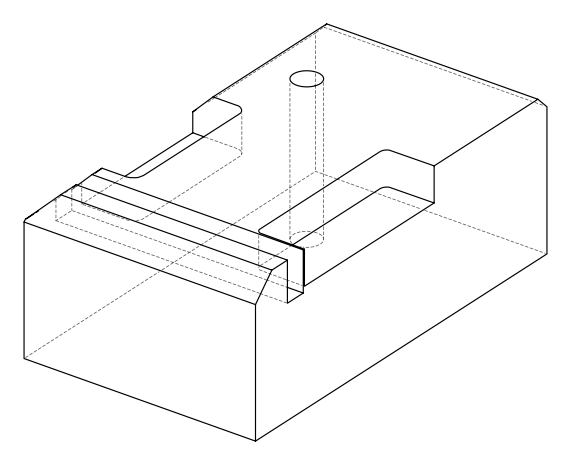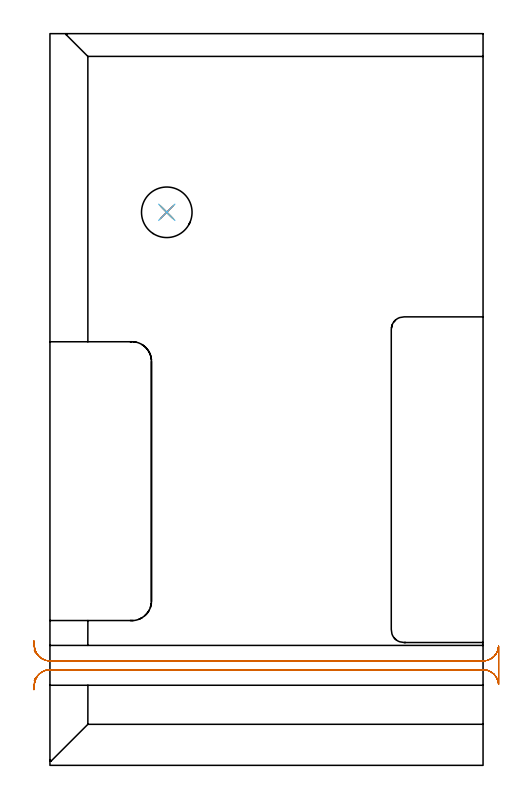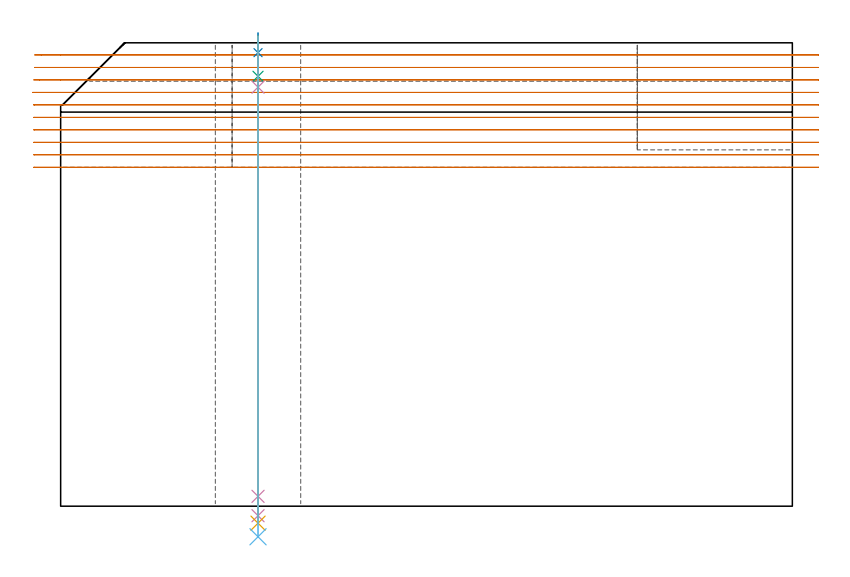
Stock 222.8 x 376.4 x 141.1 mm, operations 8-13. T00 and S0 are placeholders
(PLAN: 13 operations, 8 tool changes, 121.8 min)
(1 AREA_MILL | FG_CHAMFER_SURFACE | UGT0205_001 | 1.06 min | 5415 mm3)
(2 AREA_MILL_1 | FG_CHAMFER_SURFACE_1 | UGT0205_001 | 2.08 min | 9209 mm3)
(3 AREA_MILL_2 | FG_CHAMFER_SURFACE_2 | UGT0205_001 | 9.06 min | 31626 mm3)
(4 AREA_MILL_3 | FG_CHAMFER_SURFACE_3 | UGT0205_001 | 13.99 min | 46940 mm3)
(5 AREA_MILL_4 | FG_CHAMFER_SURFACE_4 | UGT0205_001 | 8.55 min | 14178 mm3)
(6 MILL_SLOT | SLOT_PARTIAL_RECTANGULAR | NXT0201_012 | Follow Part, ap 4, ae 75% | 27.53 min | 279140 mm3)
(7 MILL_SLOT_1 | SLOT_PARTIAL_RECTANGULAR_1 | NXT0201_011 | Follow Part, ap 3, ae 75% | 47.11 min | 257185 mm3)
(8 MILL_RECTANGULAR_SLOT | SLOT_RECTANGULAR | NXT0201_012 | Follow Part, ap 4, ae 75% | 10.46 min | 170128 mm3)
(9 SPOT_DRILL | STEP1HOLE | NXT0321_9005460120000 | 0.05 min | 157 mm3)
(10 DRILL_BLIND_HOLE_INTO_CENTER | STEP1HOLE | NXT0301_039 | 0.05 min | 288 mm3)
(11 GUN_DRILL_THROUGH_HOLE | STEP1HOLE | UGT0307_002 | 0.63 min | 3635 mm3)
(12 SPADE_DRILL_TO_ENLARGE_THROUGH_HOLE | STEP1HOLE | UGT0306_007 | 0.59 min | 26024 mm3)
(13 DRILL_TO_ENLARGE_THROUGH_HOLE | STEP1HOLE | UGT0301_387 | 0.61 min | 44724 mm3)
(TOOL UGT0205_001 | Chamfer Mill 20 x 3 x 45 deg. | D20 FL50 Z2)
(TOOL NXT0201_012 | ENDMILL 16mm [2P460-1600-NA 1630] | D16 FL38 Z6)
(TOOL NXT0201_011 | ENDMILL 12mm [2P460-1200-NA 1630] | D12 FL38 Z6)
(TOOL NXT0321_9005460120000 | NC Spot Drill, 142deg, 12mm, Carbide, Uncoated | D12 PA142 FL30 Z2)
(TOOL NXT0301_039 | Carbide Drill 6.8mm [860.1-0680-034A1-MM 2214] | D6.8 PA140 FL53 Z2)
(TOOL UGT0307_002 | Gun Drill 6 mm | D6 PA130 FL24 Z1)
(TOOL UGT0306_007 | Spade Drill 16.5mm | D16.5 PA132 FL10 Z2)
(TOOL UGT0301_387 | Twist Drill 26 mm | D26 PA118 FL165 Z2)
(OP 8 MILL_RECTANGULAR_SLOT)
G17 G21 G94 G90
T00 M6
G54
G17 G0 G90 X-7.927 Y44.389 S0 M3
G43 Z151.208 H1
Z137.407
G94 G1 X-5.901 Y46.602 F250.
G2 X0. Y49.2 R8. F500.
G1 X222.8
G2 X230.79 Y41.6 R8.
G1 X230.8
Y61.3
X230.79
G2 X222.8 Y53.7 R8.
G1 X0.
G2 X-5.901 Y56.298 R8.
G1 X-7.927 Y58.511 F250.
G0 Y44.389 Z133.606
G1 X-5.901 Y46.602
G2 X0. Y49.2 R8. F500.
G1 X222.8
G2 X230.79 Y41.6 R8.
G1 X230.8
Y61.3
X230.79
G2 X222.8 Y53.7 R8.
G1 X0.
G2 X-5.901 Y56.298 R8.
G1 X-7.927 Y58.511 F250.
G0 X-8.201 Y43.598 Z129.806
G1 X-6.401 Y45.999
G2 X0. Y49.2 R8. F500.
G1 X222.8
G2 X230.79 Y41.6 R8.
G1 X230.8
Y61.3
X230.79
G2 X222.8 Y53.7 R8.
G1 X0.
G2 X-6.401 Y56.901 R8.
G1 X-8.201 Y59.302 F250.
G0 X-8.543 Y41.316 Z126.005
G1 X-7.452 Y44.11
G2 X0. Y49.2 R8. F500.
G1 X222.8
G2 X230.79 Y41.6 R8.
G1 X230.8
Y61.3
X230.79
G2 X222.8 Y53.7 R8.
G1 X0.
G2 X-7.452 Y58.79 R8.
G1 X-8.543 Y61.584 F250.
G0 X-8.285 Y39.111 Z122.204
G1 X-7.95 Y42.092
G2 X0. Y49.2 R8. F500.
G1 X222.8
G2 X230.79 Y41.6 R8.
G1 X230.8
Y61.3
X230.79
G2 X222.8 Y53.7 R8.
G1 X0.
G2 X-7.95 Y60.808 R8.
G1 X-8.285 Y63.789 F250.
G0 X-8.23 Y38.903 Z118.403
G1 X-7.97 Y41.892
G2 X0. Y49.2 R8. F500.
G1 X222.8
G2 X230.79 Y41.6 R8.
G1 X230.8
Y61.3
X230.79
G2 X222.8 Y53.7 R8.
G1 X0.
G2 X-7.97 Y61.008 R8.
G1 X-8.23 Y63.997 F250.
G0 Y38.903 Z114.602
G1 X-7.97 Y41.892
G2 X0. Y49.2 R8. F500.
G1 X222.8
G2 X230.79 Y41.6 R8.
G1 X230.8
Y61.3
X230.79
G2 X222.8 Y53.7 R8.
G1 X0.
G2 X-7.97 Y61.008 R8.
G1 X-8.23 Y63.997 F250.
G0 Y38.903 Z110.802
G1 X-7.97 Y41.892
G2 X0. Y49.2 R8. F500.
G1 X222.8
G2 X230.79 Y41.6 R8.
G1 X230.8
Y61.3
X230.79
G2 X222.8 Y53.7 R8.
G1 X0.
G2 X-7.97 Y61.008 R8.
G1 X-8.23 Y63.997 F250.
G0 Y38.903 Z107.001
G1 X-7.97 Y41.892
G2 X0. Y49.2 R8. F500.
G1 X222.8
G2 X230.79 Y41.6 R8.
G1 X230.8
Y61.3
X230.79
G2 X222.8 Y53.7 R8.
G1 X0.
G2 X-7.97 Y61.008 R8.
G1 X-8.23 Y63.997 F250.
G0 Y38.903 Z103.2
G1 X-7.97 Y41.892
G2 X0. Y49.2 R8. F500.
G1 X222.8
G2 X230.79 Y41.6 R8.
G1 X230.8
Y61.3
X230.79
G2 X222.8 Y53.7 R8.
G1 X0.
G2 X-7.97 Y61.008 R8.
G1 X-8.23 Y63.997 F250.
G0 Z151.208
M5
M2
(OP 9 SPOT_DRILL)
G17 G21 G94 G90
T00 M6
G54
G17 G0 G90 X60.1 Y284.5 S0 M3
G43 Z151.1 H0
G94 G81 G98 Z138.1 F250. R144.1
G80
M5
M2
(OP 10 DRILL_BLIND_HOLE_INTO_CENTER)
G17 G21 G94 G90
T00 M6
G54
G17 G0 G90 X60.1 Y284.5 S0 M3
G43 Z151.1 H1
G94 G81 G98 Z130.9 F250. R143.1
G80
M5
M2
(OP 11 GUN_DRILL_THROUGH_HOLE)
G17 G21 G94 G90
T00 M6
G54
G17 G0 G90 X60.1 Y284.5 M8
G43 Z151.1 H0
Z138.232
S716 M3
G94 G1 Z127.593 F125. M26
G4 X.084
Z3. F250.
G4 X.084
Z-2.899 F125.
G4 X.084
M5
M9
G0 Z138.232
Z151.1
M2
(OP 12 SPADE_DRILL_TO_ENLARGE_THROUGH_HOLE)
G17 G21 G94 G90
T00 M6
G54
G17 G0 G90 X60.1 Y284.5 S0 M3
G43 Z151.1 H0
G94 G73 G98 Z-5.173 F250. Q16.253 R143.1
G80
M5
M2
(OP 13 DRILL_TO_ENLARGE_THROUGH_HOLE)
G17 G21 G94 G90
T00 M6
G54
G17 G0 G90 X60.1 Y284.5 S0 M3
G43 Z151.1 H0
G94 G73 G98 Z-9.311 F250. Q25.069 R143.1
G80
M5
M2
